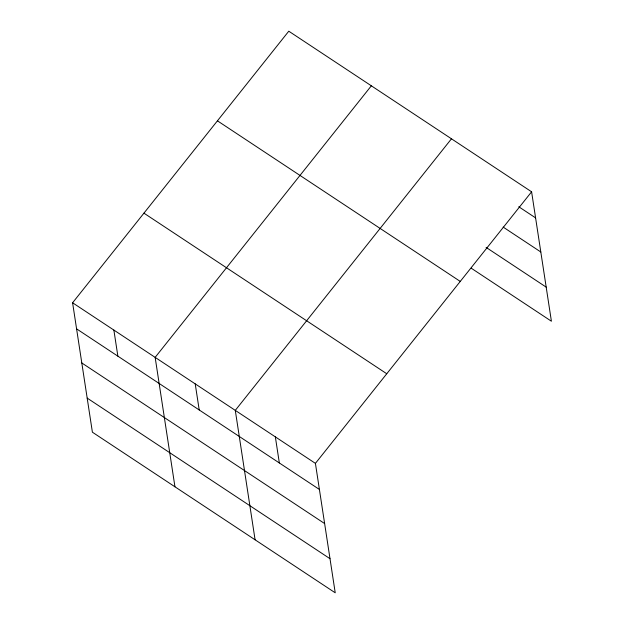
<?xml version="1.0" encoding="UTF-8"?>
<svg xmlns="http://www.w3.org/2000/svg" width="624" height="624" viewBox="0 0 624 624"><rect width="100%" height="100%" fill="white"/><g stroke="black" fill="none" stroke-linecap="round" stroke-linejoin="round"><path stroke-width="0.94" d="M531.601 191.802L315.416 463.375L335.221 592.8L92.399 432.198L72.595 302.773L288.779 31.2L531.601 191.802L551.405 321.227L471.276 268.226M371.342 85.808L155.15 357.373L174.954 486.798M451.472 138.801L235.287 410.374L255.091 539.799M518.77 206.755L535.595 217.885M503.155 227.081L540.813 251.987M486.088 247.377L546.187 287.126M217.433 120.822L460.262 281.424M143.933 213.151L386.755 373.753M72.595 302.773L315.416 463.375M76.58 328.856L319.41 489.458M81.799 362.957L324.628 523.559M87.181 398.096L330.002 558.698M275.348 436.878L279.341 462.961M195.218 383.877L199.212 409.96M113.872 330.073L117.866 356.156"/></g></svg>
